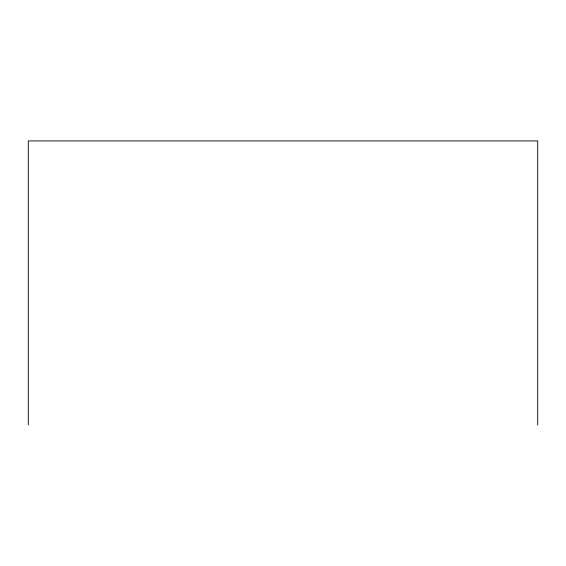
<?xml version="1.0" encoding="UTF-8"?>
<svg xmlns="http://www.w3.org/2000/svg" width="566" height="566" viewBox="0 0 566 566"><rect width="100%" height="100%" fill="white"/><g stroke="black" fill="none" stroke-linecap="round" stroke-linejoin="round"><path stroke-width="0.85" d="M537.7 425.066L537.7 140.934L28.3 140.934L28.3 425.066"/></g></svg>
